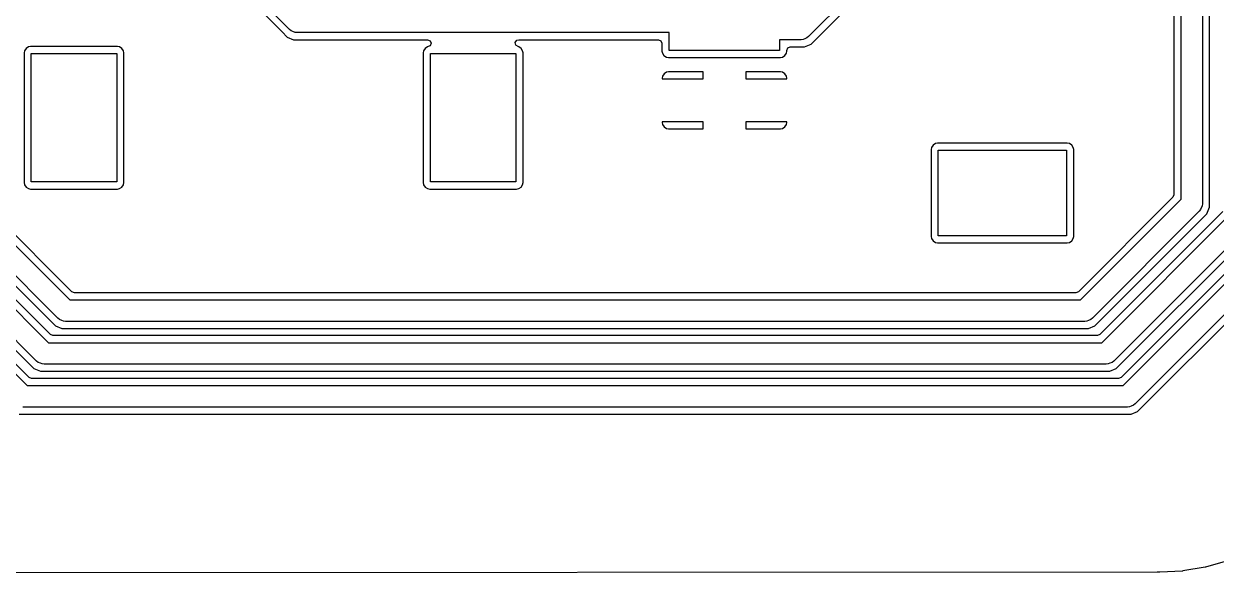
# Model space of a CAD drawing. Extents: x 187.8 to 254.2, y -114.9 to -82.7.
# Drawn here: x 209.42 to 226.14, y -99.88 to -92.18 of the extents above; entities that cross this region are included whole.
import ezdxf

# ---------------------------------------------------------------- set-up
doc = ezdxf.new("R2010")
doc.units = 0
doc.layers.add('BLACK', color=7, linetype='CONTINUOUS')

msp = doc.modelspace()

# ---------------------------------------------------------------- linework, layer by layer
at = {"layer": 'BLACK', "linetype": 'CONTINUOUS'}
for p, q in [((225.95, -88.8), (225.95, -94.7)), ((226.0505, -94.650173), (226.0505, -88.750172)), ((225.5495, -88.924057), (225.5495, -94.575943)), ((225.65, -94.637868), (225.65, -88.862132)), ((212.206637, -91.460899), (213.037636, -92.291897)), ((213.143934, -92.256066), (212.312934, -91.425066)), ((221.406066, -91.375066), (220.425066, -92.356066)), ((220.460897, -92.462364), (221.435004, -91.488254)), ((213.037636, -92.291897), (213.1081, -92.362362)), ((213.166664, -92.274721), (213.143934, -92.256066)), ((213.189061, -92.283997), (213.166664, -92.274721)), ((213.220736, -92.297118), (213.189061, -92.283997)), ((213.25, -92.3), (213.220736, -92.297118)), ((218.469, -92.3), (213.25, -92.3)), ((218.469, -92.55), (218.469, -92.3)), ((209.479783, -92.499332), (209.446543, -92.521542)), ((209.479784, -92.499332), (209.479783, -92.499332)), ((209.479786, -92.499331), (209.479784, -92.499332)), ((209.479787, -92.499331), (209.479786, -92.499331)), ((209.509102, -92.493501), (209.479787, -92.499331)), ((209.509104, -92.4935), (209.509102, -92.493501)), ((209.509105, -92.4935), (209.509104, -92.4935)), ((210.728901, -92.4935), (209.509105, -92.4935)), ((210.758212, -92.49933), (210.728901, -92.4935)), ((210.791457, -92.521543), (210.758212, -92.49933)), ((213.1081, -92.362362), (213.108101, -92.362362)), ((213.108101, -92.362362), (213.108103, -92.362364)), ((213.108103, -92.362364), (213.200172, -92.4005)), ((213.200172, -92.4005), (215.079142, -92.4005)), ((215.079783, -92.499332), (215.046543, -92.521542)), ((215.079142, -92.4005), (215.11379, -92.414852)), ((215.079785, -92.499332), (215.079783, -92.499332)), ((215.079787, -92.499331), (215.079785, -92.499331)), ((215.079785, -92.499331), (215.079785, -92.499332)), ((215.088701, -92.497558), (215.079787, -92.499331)), ((215.11379, -92.484148), (215.088701, -92.497558)), ((215.11379, -92.414852), (215.128142, -92.4495)), ((215.128142, -92.4495), (215.11379, -92.484148)), ((216.310804, -92.43994), (216.331639, -92.408758)), ((216.31812, -92.476723), (216.310804, -92.43994)), ((216.349302, -92.497558), (216.31812, -92.476723)), ((216.331639, -92.408758), (216.358862, -92.4005)), ((216.358213, -92.49933), (216.349302, -92.497558)), ((216.391457, -92.521543), (216.358213, -92.49933)), ((216.358862, -92.4005), (218.319501, -92.4005)), ((218.319501, -92.4005), (218.354149, -92.414852)), ((218.354149, -92.414852), (218.368501, -92.4495)), ((218.368501, -92.4495), (218.368501, -92.559898)), ((220.319, -92.4), (220.019, -92.4)), ((220.019, -92.4), (220.019, -92.55)), ((220.133852, -92.514852), (220.1685, -92.5005)), ((220.1685, -92.5005), (220.368826, -92.5005)), ((220.348264, -92.397118), (220.319, -92.4)), ((220.370661, -92.38784), (220.348264, -92.397118)), ((220.368826, -92.5005), (220.368828, -92.5005)), ((220.368828, -92.5005), (220.460897, -92.462364)), ((220.402335, -92.374721), (220.370661, -92.38784)), ((220.425066, -92.356066), (220.402335, -92.374721)), ((209.42433, -92.554787), (209.4185, -92.584095)), ((209.4185, -92.584095), (209.4185, -94.403894)), ((209.446543, -92.521542), (209.42433, -92.554786)), ((209.42433, -92.554786), (209.42433, -92.554787)), ((209.519, -94.394), (209.519, -92.594)), ((209.519, -92.594), (210.719, -92.594)), ((210.719, -92.594), (210.719, -94.394)), ((210.813667, -92.554783), (210.791457, -92.521543)), ((210.813667, -92.554784), (210.813667, -92.554783)), ((210.813669, -92.554787), (210.813667, -92.554784)), ((210.819499, -92.584102), (210.813669, -92.554787)), ((210.8195, -94.403899), (210.819499, -92.584102)), ((215.02433, -92.554787), (215.0185, -92.584095)), ((215.0185, -92.584095), (215.0185, -94.403894)), ((215.046543, -92.521542), (215.02433, -92.554786)), ((215.02433, -92.554786), (215.02433, -92.554787)), ((215.119, -94.394), (215.119, -92.594)), ((215.119, -92.594), (216.319, -92.594)), ((216.319, -92.594), (216.319, -94.394)), ((216.413667, -92.554783), (216.391457, -92.521543)), ((216.413667, -92.554784), (216.413667, -92.554783)), ((216.413669, -92.554787), (216.413667, -92.554784)), ((216.419499, -92.584102), (216.413669, -92.554787)), ((216.419499, -92.940154), (216.419499, -92.584102)), ((218.368501, -92.559898), (218.374331, -92.589213)), ((218.374331, -92.589213), (218.374331, -92.589214)), ((218.374331, -92.589214), (218.374332, -92.589215)), ((218.374332, -92.589215), (218.374332, -92.589216)), ((218.374332, -92.589216), (218.396542, -92.622456)), ((218.396542, -92.622456), (218.396543, -92.622457)), ((218.396543, -92.622457), (218.429787, -92.644669)), ((218.429787, -92.644669), (218.459101, -92.6505)), ((218.459101, -92.6505), (220.028898, -92.650499)), ((220.019, -92.55), (218.469, -92.55)), ((220.028898, -92.650499), (220.058213, -92.644669)), ((220.058213, -92.644669), (220.091457, -92.622457)), ((220.091457, -92.622457), (220.113669, -92.589213)), ((220.113669, -92.589213), (220.1195, -92.559899)), ((220.1195, -92.5495), (220.133852, -92.514852)), ((220.1195, -92.559899), (220.1195, -92.5495)), ((216.419499, -93.559845), (216.419499, -92.940154)), ((218.374802, -92.91098), (218.369, -92.940154)), ((218.369, -92.940154), (218.369, -92.95)), ((218.369, -92.95), (218.944, -92.95)), ((218.396902, -92.877904), (218.374802, -92.91098)), ((218.429977, -92.855804), (218.396902, -92.877904)), ((218.429981, -92.855802), (218.429977, -92.855804)), ((218.459154, -92.850001), (218.429981, -92.855802)), ((218.459155, -92.85), (218.459154, -92.850001)), ((218.944, -92.85), (218.459155, -92.85)), ((218.944, -92.95), (218.944, -92.85)), ((220.028846, -92.85), (219.544, -92.85)), ((219.544, -92.85), (219.544, -92.95)), ((219.544, -92.95), (220.118999, -92.95)), ((220.058019, -92.855802), (220.028846, -92.85)), ((220.091095, -92.877902), (220.058019, -92.855802)), ((220.113195, -92.910977), (220.091095, -92.877902)), ((220.113197, -92.910981), (220.113195, -92.910977)), ((220.118998, -92.940154), (220.113197, -92.910981)), ((220.118999, -92.940155), (220.118998, -92.940154)), ((220.118999, -92.95), (220.118999, -92.940155)), ((216.419499, -93.940095), (216.419499, -93.559845)), ((218.944, -93.55), (218.369001, -93.55)), ((218.369001, -93.55), (218.369001, -93.559845)), ((218.369001, -93.559845), (218.374802, -93.589018)), ((218.374802, -93.589018), (218.374804, -93.589022)), ((218.374804, -93.589022), (218.396904, -93.622097)), ((218.396904, -93.622097), (218.42998, -93.644197)), ((218.42998, -93.644197), (218.459154, -93.649999)), ((218.459154, -93.649999), (218.943999, -93.649999)), ((218.943999, -93.649999), (218.944, -93.649998)), ((218.944, -93.649998), (218.944, -93.55)), ((220.119, -93.55), (219.544, -93.55)), ((219.544, -93.55), (219.544, -93.649999)), ((219.544, -93.649999), (220.028845, -93.649999)), ((220.028845, -93.649998), (220.058018, -93.644197)), ((220.028845, -93.649999), (220.028845, -93.649998)), ((220.058018, -93.644197), (220.058022, -93.644195)), ((220.058022, -93.644195), (220.091097, -93.622095)), ((220.091097, -93.622095), (220.113197, -93.589019)), ((220.113197, -93.589019), (220.119, -93.559845)), ((220.119, -93.559845), (220.119, -93.55)), ((207.806066, -93.793934), (210.062132, -96.05)), ((210.089409, -95.935148), (207.841899, -93.687637)), ((216.4195, -94.403899), (216.419499, -93.940095)), ((222.14933, -93.910787), (222.1435, -93.940095)), ((222.1435, -93.940095), (222.1435, -95.159894)), ((222.171543, -93.877542), (222.14933, -93.910786)), ((222.14933, -93.910786), (222.14933, -93.910787)), ((222.204783, -93.855332), (222.171543, -93.877542)), ((222.204784, -93.855332), (222.204783, -93.855332)), ((222.204786, -93.855331), (222.204784, -93.855332)), ((222.204787, -93.855331), (222.204786, -93.855331)), ((222.234102, -93.849501), (222.204787, -93.855331)), ((222.234104, -93.8495), (222.234102, -93.849501)), ((222.234105, -93.8495), (222.234104, -93.8495)), ((224.053901, -93.8495), (222.234105, -93.8495)), ((222.244, -95.15), (222.244, -93.95)), ((222.244, -93.95), (224.044, -93.95)), ((224.044, -93.95), (224.044, -95.15)), ((224.083212, -93.85533), (224.053901, -93.8495)), ((224.116457, -93.877543), (224.083212, -93.85533)), ((224.138667, -93.910783), (224.116457, -93.877543)), ((224.138667, -93.910784), (224.138667, -93.910783)), ((224.138669, -93.910787), (224.138667, -93.910784)), ((224.144499, -93.940102), (224.138669, -93.910787)), ((224.1445, -95.159899), (224.144499, -93.940102)), ((207.610591, -94.164852), (209.787636, -96.341897)), ((209.893934, -96.306066), (207.637868, -94.05)), ((209.789409, -96.535148), (207.541899, -94.287637)), ((207.506066, -94.393934), (209.762132, -96.65)), ((209.4185, -94.403894), (209.418501, -94.403898)), ((209.418501, -94.403898), (209.424331, -94.433213)), ((209.424331, -94.433213), (209.424331, -94.433214)), ((209.424331, -94.433214), (209.424332, -94.433215)), ((209.424332, -94.433215), (209.424332, -94.433216)), ((209.424332, -94.433216), (209.446542, -94.466456)), ((209.446542, -94.466456), (209.446543, -94.466457)), ((209.446543, -94.466457), (209.479787, -94.488669)), ((209.479787, -94.488669), (209.509101, -94.4945)), ((209.509101, -94.4945), (210.728898, -94.494499)), ((210.719, -94.394), (209.519, -94.394)), ((210.728898, -94.494499), (210.758213, -94.488669)), ((210.758213, -94.488669), (210.791457, -94.466457)), ((210.791457, -94.466457), (210.813669, -94.433213)), ((210.813669, -94.433213), (210.8195, -94.403899)), ((215.0185, -94.403894), (215.018501, -94.403898)), ((215.018501, -94.403898), (215.024331, -94.433213)), ((215.024331, -94.433213), (215.024331, -94.433214)), ((215.024331, -94.433214), (215.024332, -94.433215)), ((215.024332, -94.433215), (215.024332, -94.433216)), ((215.024332, -94.433216), (215.046542, -94.466456)), ((215.046542, -94.466456), (215.046543, -94.466457)), ((215.046543, -94.466457), (215.079787, -94.488669)), ((215.079787, -94.488669), (215.109101, -94.4945)), ((215.109101, -94.4945), (216.328898, -94.494499)), ((216.319, -94.394), (215.119, -94.394)), ((216.328898, -94.494499), (216.358213, -94.488669)), ((216.358213, -94.488669), (216.391457, -94.466457)), ((216.391457, -94.466457), (216.413669, -94.433213)), ((216.413669, -94.433213), (216.4195, -94.403899)), ((209.593934, -96.906066), (207.337868, -94.65)), ((225.535148, -94.610591), (224.210591, -95.935148)), ((224.237868, -96.05), (225.65, -94.637868)), ((225.5495, -94.575943), (225.535148, -94.610591)), ((226.0505, -94.749828), (226.0505, -94.650173)), ((207.310591, -94.764852), (209.5581, -97.012362)), ((225.906066, -94.806066), (224.406066, -96.306066)), ((224.4419, -96.412362), (226.012362, -94.8419)), ((226.235148, -94.810591), (224.510591, -96.535148)), ((224.537868, -96.65), (226.35, -94.837868)), ((225.924721, -94.783336), (225.906066, -94.806066)), ((225.947118, -94.729263), (225.924721, -94.783336)), ((225.95, -94.7), (225.947118, -94.729263)), ((226.012362, -94.841899), (226.012364, -94.841897)), ((226.012362, -94.8419), (226.012362, -94.841899)), ((226.012364, -94.841897), (226.0505, -94.749828)), ((209.490409, -97.136148), (207.341899, -94.987637)), ((226.606066, -95.006066), (224.706066, -96.906066)), ((207.306066, -95.093934), (209.463132, -97.251)), ((222.1435, -95.159894), (222.143501, -95.159898)), ((222.143501, -95.159898), (222.149331, -95.189213)), ((224.044, -95.15), (222.244, -95.15)), ((224.138669, -95.189213), (224.1445, -95.159899)), ((224.741897, -97.012364), (226.635004, -95.119254)), ((226.935148, -95.010591), (224.809591, -97.136148)), ((224.836868, -97.251), (227.05, -95.037868)), ((222.149331, -95.189213), (222.149331, -95.189214)), ((222.149331, -95.189214), (222.149332, -95.189215)), ((222.149332, -95.189215), (222.149332, -95.189216)), ((222.149332, -95.189216), (222.17051, -95.220911)), ((222.17051, -95.220911), (222.171543, -95.222457)), ((222.171543, -95.222457), (222.204787, -95.244669)), ((222.204787, -95.244669), (222.234101, -95.2505)), ((222.234101, -95.2505), (224.053898, -95.250499)), ((224.053898, -95.250499), (224.083213, -95.244669)), ((224.083213, -95.244669), (224.116457, -95.222457)), ((224.116457, -95.222457), (224.138669, -95.189213)), ((227.306066, -95.206066), (225.005066, -97.507066)), ((225.0409, -97.613362), (227.412362, -95.2419)), ((210.124057, -95.9495), (210.089409, -95.935148)), ((224.175943, -95.9495), (210.124057, -95.9495)), ((224.210591, -95.935148), (224.175943, -95.9495)), ((210.062132, -96.05), (224.237868, -96.05)), ((209.787636, -96.341897), (209.8581, -96.412362)), ((209.916665, -96.324721), (209.893934, -96.306066)), ((209.948339, -96.33784), (209.916665, -96.324721)), ((209.970736, -96.347118), (209.948339, -96.33784)), ((210, -96.35), (209.970736, -96.347118)), ((224.329264, -96.347118), (224.3, -96.35)), ((224.351661, -96.33784), (224.329264, -96.347118)), ((224.383335, -96.324721), (224.351661, -96.33784)), ((224.406066, -96.306066), (224.383335, -96.324721)), ((209.8581, -96.412362), (209.858101, -96.412362)), ((209.858101, -96.412362), (209.858103, -96.412364)), ((209.858103, -96.412364), (209.950172, -96.4505)), ((209.950172, -96.4505), (209.950174, -96.4505)), ((209.950174, -96.4505), (224.349826, -96.4505)), ((224.3, -96.35), (210, -96.35)), ((224.349826, -96.4505), (224.349828, -96.4505)), ((224.349828, -96.4505), (224.441897, -96.412364)), ((224.441897, -96.412364), (224.441899, -96.412362)), ((224.441899, -96.412362), (224.4419, -96.412362)), ((209.762132, -96.65), (224.537868, -96.65)), ((209.824057, -96.5495), (209.789409, -96.535148)), ((224.475943, -96.5495), (209.824057, -96.5495)), ((224.510591, -96.535148), (224.475943, -96.5495)), ((209.5581, -97.012362), (209.558101, -97.012362)), ((209.558101, -97.012362), (209.558103, -97.012364)), ((209.558103, -97.012364), (209.650172, -97.0505)), ((209.616665, -96.924721), (209.593934, -96.906066)), ((209.648339, -96.93784), (209.616665, -96.924721)), ((209.670736, -96.947118), (209.648339, -96.93784)), ((209.7, -96.95), (209.670736, -96.947118)), ((224.6, -96.95), (209.7, -96.95)), ((224.629264, -96.947118), (224.6, -96.95)), ((224.651661, -96.93784), (224.629264, -96.947118)), ((224.649828, -97.0505), (224.741897, -97.012364)), ((224.683335, -96.924721), (224.651661, -96.93784)), ((224.706066, -96.906066), (224.683335, -96.924721)), ((209.525057, -97.1505), (209.490409, -97.136148)), ((224.774943, -97.1505), (209.525057, -97.1505)), ((209.650172, -97.0505), (209.650174, -97.0505)), ((209.650174, -97.0505), (224.649826, -97.0505)), ((224.649826, -97.0505), (224.649828, -97.0505)), ((224.809591, -97.136148), (224.774943, -97.1505)), ((209.463132, -97.251), (224.836868, -97.251)), ((225.005066, -97.507066), (224.982335, -97.525721)), ((209.351174, -97.6515), (224.948826, -97.6515)), ((224.899, -97.551), (209.401, -97.551)), ((224.928264, -97.548118), (224.899, -97.551)), ((224.950661, -97.53884), (224.928264, -97.548118)), ((224.948826, -97.6515), (224.948828, -97.6515)), ((224.948828, -97.6515), (225.040897, -97.613364)), ((224.982335, -97.525721), (224.950661, -97.53884)), ((225.040897, -97.613364), (225.040899, -97.613362)), ((225.040899, -97.613362), (225.0409, -97.613362)), ((225.670163, -99.850751), (225.352634, -99.868482)), ((225.675592, -99.850143), (225.670163, -99.850751)), ((225.988961, -99.797211), (225.675592, -99.850143)), ((225.994289, -99.796002), (225.988961, -99.797211)), ((226.299819, -99.708514), (225.994289, -99.796002)), ((225.316969, -99.868572), (197.900869, -99.880377)), ((225.317078, -99.868559), (225.316969, -99.868572)), ((225.349169, -99.868559), (225.317078, -99.868559)), ((225.349234, -99.868558), (225.349169, -99.868559)), ((225.349967, -99.868558), (225.349234, -99.868558)), ((225.352634, -99.868482), (225.349967, -99.868558))]:
    msp.add_line(p, q, dxfattribs=at)

doc.saveas('drawing.dxf')
